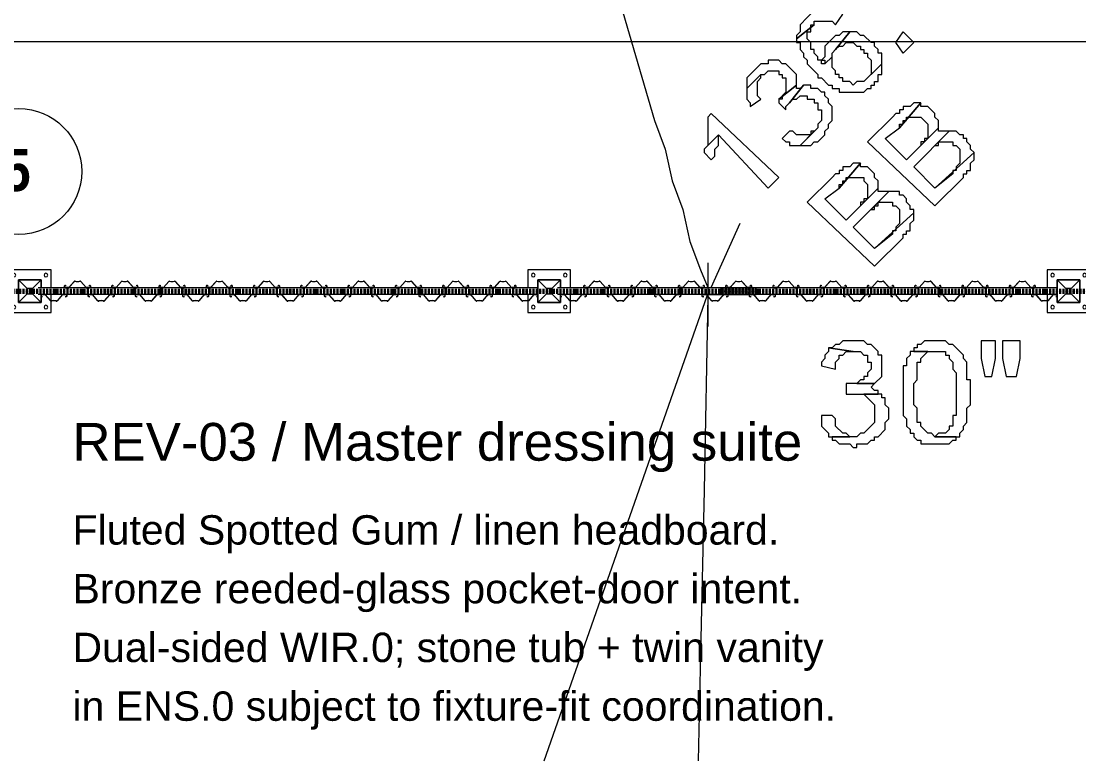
# Model space of a CAD drawing. Header units: millimetres. Extents: x -3370 to 37592, y -25802 to 13127.
# Drawn here: x 21755 to 26798, y -12431 to -8905 of the extents above; entities that cross this region are included whole.
import ezdxf

# ---------------------------------------------------------------- set-up
doc = ezdxf.new("R2010")
doc.units = ezdxf.units.MM
doc.linetypes.add('Boundary', pattern=[16, 10, -3, 0, -3])
for name, color, linetype, lineweight in [('2 Hoop survey', 8, 'Continuous', 9), ('A-ANNO-DIMS', 211, 'Continuous', 9), ('A-ANNO-DIMS-100', 211, 'Continuous', 9), ('A-FLOR-HRAL', 11, 'Continuous', 9), ('C-PROP-LINE', 91, 'Boundary', 70), ('S-GRID-IDEN', 1, 'Continuous', 9), ('默认', 18, 'Continuous', 9)]:
    doc.layers.add(name, color=color, linetype=linetype, lineweight=lineweight)
doc.layers.add('ID_REVISION_MARKUP', color=7, linetype='Continuous', lineweight=25, true_color=0xc83228)
doc.styles.add('Avenir_1', font='', dxfattribs={"width": 0.8, "height": 200})
doc.styles.add('Avenir_B', font='', dxfattribs={"width": 0.9, "height": 200})
doc.styles.add('ID_SANS', font='Arial.ttf')
doc.styles.get('Avenir_1').set_extended_font_data('Avenir')
doc.styles.get('Avenir_B').set_extended_font_data('Avenir', bold=True)
doc.dimstyles.new('OJID-2_0mm_Diagonal_Tick', dxfattribs={"dimscale": 304.8, "dimtxt": 282.499429, "dimasz": 0.656168, "dimexe": 0.492126, "dimexo": 0.0625, "dimgap": 0.164042, "dimtad": 1, "dimdsep": 46, "dimtxsty": 'Avenir_1', "dimblk1": 'OBLIQUE', "dimblk2": 'OBLIQUE', "dimsah": 1, "dimcen": 0.09, "dimdle": 0.492126, "dimazin": 3, "dimtfac": 1, "dimtdec": 4, "dimtix": 1, "dimtmove": 0, "dimatfit": 3, "dimfxl": 0.984252, "dimfxlon": 1, "dimtvp": 1, "dimtolj": 1, "dimarcsym": 2})

# ---------------------------------------------------------------- blocks, each defined once
blk = doc.blocks.new('2 Hoop survey-1260670-Lower Ground Floor')
at = {"layer": '默认', "color": 9}
for p, q in [((73611.3, 319), (73473.7, 13.2)), ((73458.9, 132.8), (73458.9, 13.2)), ((72678.5, -2242), (73457, -25.2)), ((73458.9, -19.6), (73306.5, -19.6)), ((73457.2, -24.5), (73458.9, -19.6)), ((73458.9, -19.6), (73458.8, -26.1)), ((73458.9, -18.6), (73458.9, -26.3)), ((73458.9, -19.6), (73611.3, -19.6)), ((73458.9, -27.4), (73458.9, -172))]:
    blk.add_line(p, q, dxfattribs=at)
at = {"layer": '默认', "color": 9, "flags": 128}
for points in [[(72420.8, 3447.3), (72646.2, 2672.6), (72934, 1741.3), (73204.9, 810.1), (73255.7, 674.6), (73289.6, 522.2), (73340.4, 386.7), (73374.3, 234.4), (73425.1, 98.9), (73458.9, 14.2)], [(73458.8, -27.3), (73442, -950.9), (73425.1, -1729.8), (73413.9, -2242)]]:
    blk.add_lwpolyline(points, dxfattribs=at)
for points in [[(73933, 1301.1), (73899.2, 1267.2), (73899.2, 1233.4), (73882.2, 1216.4), (73882.2, 1199.5), (73966.9, 1267.2), (73966.9, 1284.2), (74051.6, 1284.2), (74068.5, 1267.2), (74102.4, 1318), (74085.4, 1335), (74051.6, 1335), (74034.6, 1351.9), (74000.8, 1351.9), (74000.8, 1335), (73966.9, 1335)], [(73882.2, 1199.5), (73882.2, 1182.6), (73899.2, 1182.6), (73899.2, 1148.7), (73916.1, 1131.8), (73916.1, 1114.8), (73933, 1097.9), (73933, 1081), (73983.8, 1030.2), (73983.8, 1013.2), (74000.8, 1013.2), (74034.6, 979.4), (74051.6, 979.4), (74051.6, 962.4), (74085.4, 962.4), (74085.4, 945.5), (74203.9, 945.5), (74220.9, 962.4), (74237.8, 962.4), (74237.8, 979.4), (74254.7, 979.4), (74254.7, 996.3), (74271.7, 996.3), (74271.7, 1030.2), (74288.6, 1030.2), (74288.6, 1081), (74203.9, 996.3), (74170.1, 996.3), (74153.2, 979.4), (74136.2, 996.3), (74102.4, 996.3), (74102.4, 1013.2), (74085.4, 1013.2), (74085.4, 1030.2), (74068.5, 1030.2), (74068.5, 1047.1), (74051.6, 1064), (74051.6, 1114.8), (74017.7, 1081), (74000.8, 1081), (74000.8, 1097.9), (73983.8, 1097.9), (73983.8, 1114.8), (73966.9, 1131.8), (73966.9, 1148.7), (73950, 1148.7), (73950, 1182.6), (73933, 1199.5), (73933, 1233.4), (73950, 1233.4), (73950, 1267.2), (73966.9, 1267.2)], [(74051.6, 1199.5), (74017.7, 1165.6), (74017.7, 1114.8), (74000.8, 1097.9), (74017.7, 1097.9), (74017.7, 1081), (74051.6, 1114.8), (74051.6, 1131.8), (74068.5, 1148.7), (74136.2, 1233.4), (74102.4, 1233.4), (74085.4, 1216.4), (74068.5, 1216.4)], [(74136.2, 1233.4), (74068.5, 1148.7), (74085.4, 1165.6), (74102.4, 1165.6), (74119.3, 1182.6), (74153.2, 1182.6), (74170.1, 1165.6), (74187, 1165.6), (74187, 1148.7), (74203.9, 1148.7), (74203.9, 1131.8), (74220.9, 1131.8), (74220.9, 1114.8), (74237.8, 1097.9), (74237.8, 1030.2), (74288.6, 1081), (74288.6, 1131.8), (74271.7, 1131.8), (74271.7, 1148.7), (74254.7, 1165.6), (74254.7, 1182.6), (74237.8, 1182.6), (74203.9, 1216.4), (74187, 1216.4), (74170.1, 1233.4)], [(74390.2, 1131.8), (74356.3, 1182.6), (74390.2, 1233.4), (74441, 1182.6)], [(73679, 1047.1), (73645.2, 1013.2), (73645.2, 962.4), (73712.9, 1030.2), (73729.8, 1030.2), (73746.8, 1047.1), (73797.6, 1047.1), (73797.6, 1030.2), (73814.5, 1030.2), (73814.5, 1013.2), (73831.4, 1013.2), (73831.4, 945.5), (73814.5, 928.6), (73814.5, 911.7), (73797.6, 911.7), (73882.2, 979.4), (73882.2, 1030.2), (73831.4, 1081), (73814.5, 1081), (73797.6, 1097.9), (73746.8, 1097.9), (73746.8, 1081), (73712.9, 1081)], [(73645.2, 962.4), (73645.2, 911.7), (73662.1, 894.7), (73662.1, 877.8), (73712.9, 911.7), (73696, 928.6), (73696, 996.3), (73712.9, 1013.2), (73712.9, 1030.2)], [(73797.6, 894.7), (73831.4, 860.9), (73831.4, 877.8), (73848.4, 894.7), (73916.1, 979.4), (73899.2, 962.4), (73882.2, 962.4), (73882.2, 979.4), (73797.6, 911.7)], [(73916.1, 979.4), (73848.4, 894.7), (73865.3, 911.7), (73882.2, 911.7), (73899.2, 928.6), (73933, 928.6), (73933, 911.7), (73966.9, 911.7), (73966.9, 894.7), (73983.8, 894.7), (73983.8, 860.9), (74000.8, 860.9), (74000.8, 810.1), (73983.8, 793.1), (73983.8, 776.2), (73899.2, 691.5), (73950, 691.5), (73966.9, 708.5), (73983.8, 708.5), (74017.7, 742.3), (74017.7, 759.3), (74034.6, 776.2), (74034.6, 793.1), (74051.6, 810.1), (74051.6, 877.8), (74034.6, 894.7), (74034.6, 911.7), (74017.7, 928.6), (74017.7, 945.5), (74000.8, 945.5), (73983.8, 962.4), (73950, 962.4), (73950, 979.4)], [(74339.4, 827), (74220.9, 708.5), (74542.6, 403.7), (74678.1, 539.1), (74678.1, 556.1), (74695, 556.1), (74695, 573), (74711.9, 573), (74711.9, 606.9), (74728.9, 623.8), (74728.9, 657.7), (74542.6, 488.3), (74441, 589.9), (74610.3, 759.3), (74559.5, 759.3), (74559.5, 776.2), (74407.1, 623.8), (74305.5, 725.4), (74373.3, 776.2), (74474.9, 894.7), (74441, 894.7), (74424.1, 877.8), (74390.2, 877.8), (74390.2, 860.9), (74373.3, 860.9), (74373.3, 843.9), (74356.3, 843.9)], [(74474.9, 894.7), (74373.3, 776.2), (74373.3, 793.1), (74390.2, 793.1), (74390.2, 810.1), (74407.1, 810.1), (74407.1, 827), (74474.9, 827), (74508.7, 793.1), (74508.7, 725.4), (74491.8, 725.4), (74491.8, 708.5), (74474.9, 708.5), (74474.9, 691.5), (74559.5, 776.2), (74559.5, 810.1), (74542.6, 827), (74542.6, 843.9), (74508.7, 877.8), (74474.9, 877.8)], [(73475.9, 843.9), (73458.9, 827), (73458.9, 691.5), (73509.7, 742.3), (73746.8, 488.3), (73797.6, 539.1)], [(73848.4, 759.3), (73814.5, 725.4), (73831.4, 708.5), (73848.4, 708.5), (73848.4, 691.5), (73899.2, 691.5), (73966.9, 759.3), (73950, 759.3), (73950, 742.3), (73882.2, 742.3), (73865.3, 759.3)], [(74610.3, 759.3), (74542.6, 691.5), (74559.5, 691.5), (74559.5, 708.5), (74627.3, 708.5), (74627.3, 691.5), (74644.2, 691.5), (74661.1, 674.6), (74661.1, 606.9), (74644.2, 589.9), (74644.2, 573), (74627.3, 573), (74627.3, 556.1), (74542.6, 488.3), (74728.9, 657.7), (74711.9, 674.6), (74711.9, 691.5), (74695, 708.5), (74695, 725.4), (74678.1, 725.4), (74678.1, 742.3), (74661.1, 742.3), (74644.2, 759.3)], [(73458.9, 691.5), (73442, 674.6), (73442, 657.7), (73475.9, 623.8), (73492.8, 640.7), (73492.8, 674.6), (73509.7, 691.5), (73509.7, 742.3)], [(74051.6, 539.1), (73933, 420.6), (74254.7, 115.8), (74390.2, 251.3), (74390.2, 268.2), (74407.1, 268.2), (74407.1, 285.2), (74424.1, 285.2), (74424.1, 319), (74441, 335.9), (74441, 369.8), (74254.7, 200.5), (74153.2, 302.1), (74322.5, 471.4), (74271.7, 471.4), (74271.7, 488.3), (74119.3, 335.9), (74017.7, 437.5), (74085.4, 488.3), (74187, 606.9), (74153.2, 606.9), (74136.2, 589.9), (74102.4, 589.9), (74102.4, 573), (74085.4, 573), (74085.4, 556.1), (74068.5, 556.1)], [(74187, 606.9), (74085.4, 488.3), (74085.4, 505.3), (74102.4, 505.3), (74102.4, 522.2), (74119.3, 522.2), (74119.3, 539.1), (74203.9, 539.1), (74203.9, 522.2), (74220.9, 505.3), (74220.9, 437.5), (74203.9, 437.5), (74203.9, 420.6), (74187, 420.6), (74187, 403.7), (74271.7, 488.3), (74271.7, 522.2), (74254.7, 539.1), (74254.7, 556.1), (74220.9, 589.9), (74187, 589.9)], [(74322.5, 471.4), (74237.8, 386.7), (74254.7, 386.7), (74254.7, 403.7), (74271.7, 403.7), (74271.7, 420.6), (74339.4, 420.6), (74339.4, 403.7), (74356.3, 403.7), (74373.3, 386.7), (74373.3, 319), (74356.3, 302.1), (74356.3, 285.2), (74339.4, 285.2), (74339.4, 268.2), (74254.7, 200.5), (74441, 369.8), (74441, 386.7), (74424.1, 386.7), (74424.1, 403.7), (74407.1, 420.6), (74407.1, 437.5), (74390.2, 454.5), (74373.3, 454.5), (74373.3, 471.4)], [(74153.2, -239.8), (74102.4, -239.8), (74085.4, -256.7), (74068.5, -256.7), (74051.6, -273.6), (74034.6, -273.6), (74153.2, -290.6), (74187, -290.6), (74203.9, -307.5), (74220.9, -307.5), (74220.9, -341.3), (74237.8, -341.3), (74237.8, -375.2), (74220.9, -392.1), (74220.9, -409.1), (74203.9, -409.1), (74203.9, -426), (74187, -426), (74170.1, -442.9), (74254.7, -442.9), (74288.6, -409.1), (74288.6, -307.5), (74271.7, -307.5), (74271.7, -290.6), (74237.8, -256.7), (74220.9, -256.7), (74203.9, -239.8)], [(74542.6, -239.8), (74491.8, -239.8), (74474.9, -256.7), (74457.9, -256.7), (74457.9, -273.6), (74441, -273.6), (74441, -290.6), (74593.4, -290.6), (74593.4, -307.5), (74610.3, -307.5), (74610.3, -324.4), (74627.3, -341.3), (74627.3, -375.2), (74644.2, -392.1), (74644.2, -595.3), (74627.3, -595.3), (74627.3, -646.1), (74610.3, -646.1), (74610.3, -663.1), (74593.4, -680), (74559.5, -680), (74542.6, -696.9), (74661.1, -696.9), (74661.1, -680), (74678.1, -663.1), (74678.1, -646.1), (74695, -629.2), (74695, -561.5), (74711.9, -544.5), (74711.9, -426), (74695, -426), (74695, -341.3), (74678.1, -324.4), (74678.1, -307.5), (74627.3, -256.7), (74610.3, -256.7), (74593.4, -239.8)], [(74830.4, -239.8), (74762.7, -239.8), (74762.7, -324.4), (74779.7, -409.1), (74813.5, -409.1), (74830.4, -324.4)], [(74949, -239.8), (74864.3, -239.8), (74864.3, -324.4), (74881.2, -409.1), (74932, -409.1), (74949, -324.4)], [(74034.6, -273.6), (74034.6, -290.6), (74017.7, -307.5), (74017.7, -324.4), (74000.8, -341.3), (74000.8, -358.3), (74068.5, -375.2), (74068.5, -341.3), (74085.4, -324.4), (74085.4, -307.5), (74102.4, -307.5), (74119.3, -290.6), (74153.2, -290.6)], [(74441, -290.6), (74424.1, -290.6), (74424.1, -307.5), (74407.1, -324.4), (74407.1, -358.3), (74390.2, -358.3), (74390.2, -595.3), (74407.1, -612.3), (74407.1, -646.1), (74424.1, -663.1), (74424.1, -680), (74441, -680), (74441, -696.9), (74457.9, -713.9), (74474.9, -713.9), (74474.9, -730.8), (74610.3, -730.8), (74627.3, -713.9), (74644.2, -713.9), (74644.2, -696.9), (74542.6, -696.9), (74525.7, -680), (74508.7, -680), (74474.9, -646.1), (74474.9, -629.2), (74457.9, -629.2), (74457.9, -561.5), (74441, -544.5), (74441, -442.9), (74457.9, -426), (74457.9, -341.3), (74474.9, -341.3), (74474.9, -324.4), (74508.7, -290.6)], [(74119.3, -442.9), (74119.3, -493.7), (74271.7, -493.7), (74271.7, -476.8), (74254.7, -476.8), (74237.8, -459.9), (74254.7, -442.9)], [(74271.7, -493.7), (74203.9, -493.7), (74254.7, -544.5), (74254.7, -629.2), (74203.9, -680), (74187, -680), (74170.1, -696.9), (74051.6, -696.9), (74051.6, -713.9), (74068.5, -713.9), (74085.4, -730.8), (74136.2, -730.8), (74153.2, -747.7), (74170.1, -747.7), (74170.1, -730.8), (74220.9, -730.8), (74237.8, -713.9), (74254.7, -713.9), (74254.7, -696.9), (74271.7, -696.9), (74305.5, -663.1), (74305.5, -629.2), (74322.5, -612.3), (74322.5, -561.5), (74305.5, -544.5), (74305.5, -510.7), (74288.6, -510.7), (74288.6, -493.7)], [(74051.6, -595.3), (74000.8, -595.3), (74000.8, -646.1), (74034.6, -680), (74034.6, -696.9), (74136.2, -696.9), (74119.3, -680), (74102.4, -680), (74068.5, -646.1), (74068.5, -612.3)]]:
    blk.add_lwpolyline(points, close=True, dxfattribs=at)
blk = doc.blocks.new('栏杆扶手 - Surface-Mounted Center-1798717-Lower Ground Floor')
at = {"layer": 'A-FLOR-HRAL'}
for p, q in [((-15.875, 101.6), (-101.6, 101.6)), ((-101.6, 101.6), (-101.6, -101.6)), ((101.6, 101.6), (15.875, 101.6)), ((101.6, -101.6), (101.6, 101.6)), ((-53.975, 53.975), (53.975, 53.975)), ((-53.975, 53.975), (-12.7, 12.7)), ((-53.975, -53.975), (-53.975, 53.975)), ((53.975, 53.975), (-53.975, 53.975)), ((-53.975, 53.975), (-53.975, -53.975)), ((12.7, 12.7), (53.975, 53.975)), ((53.975, 53.975), (53.975, -53.975)), ((53.975, -53.975), (53.975, 53.975)), ((12.7, 12.7), (-12.7, 12.7)), ((-12.7, 12.7), (-12.7, -12.7)), ((12.7, -12.7), (12.7, 12.7)), ((-53.975, -53.975), (-12.7, -12.7)), ((-12.7, -12.7), (12.7, -12.7)), ((53.975, -53.975), (12.7, -12.7)), ((-15.875, -53.975), (-53.975, -53.975)), ((-53.975, -53.975), (-15.875, -53.975)), ((53.975, -53.975), (15.875, -53.975)), ((15.875, -53.975), (53.975, -53.975)), ((-101.6, -101.6), (-15.875, -101.6)), ((15.875, -101.6), (101.6, -101.6))]:
    blk.add_line(p, q, dxfattribs=at)
for centre, start, end in [((-76.2, 76.2), 0, 180), ((-76.2, 76.2), 180, 0), ((76.2, 76.2), 0, 180), ((76.2, 76.2), 180, 0), ((-76.2, -76.2), 0, 180), ((-76.2, -76.2), 180, 0), ((76.2, -76.2), 0, 180), ((76.2, -76.2), 180, 0)]:
    blk.add_arc(centre, 8.731, start, end, dxfattribs=at)
blk = doc.blocks.new('栏杆扶手 - Right Side-1798712-Lower Ground Floor')
at = {"layer": 'A-FLOR-HRAL'}
for p, q in [((6.2, 53.8), (6.8, 54.4)), ((15.1, 57.8), (15.1, 43.2)), ((15.9, 43.2), (15.9, 57.8)), ((14.3, 41.4), (-14.4, 15.7)), ((-13.9, 15.1), (14.8, 40.8)), ((-14.4, -15.7), (14.3, -41.4)), ((14.8, -40.8), (-13.9, -15.1)), ((15.1, -43.2), (15.1, -57.8)), ((15.9, -57.8), (15.9, -43.2)), ((6.8, -54.4), (6.2, -53.8))]:
    blk.add_line(p, q, dxfattribs=at)
for centre, radius, start, end in [((10.2, 57.8), 5.65, 154.8659, 225.2595), ((10.2, 57.8), 4.86, 154.8951, 225.3019), ((10.2, 57.8), 4.86, 0, 28.1627), ((10.2, 57.8), 5.65, 360, 14.0787), ((-11.9, 12.6), 3.97, 129.2157, 193.4871), ((-64.6, 0), 50.2, 346.5129, 13.4871), ((-11.9, 12.6), 3.17, 129.2157, 193.4871), ((-64.6, 0), 51, 346.5129, 13.4871), ((12.7, 43.2), 2.38, 311.8471, 0), ((12.7, 43.2), 3.17, 311.8458, 0), ((-11.9, -12.6), 3.97, 166.5129, 230.7843), ((-11.9, -12.6), 3.18, 166.5129, 230.7843), ((12.7, -43.2), 2.38, 0, 48.1529), ((12.7, -43.2), 3.17, 0, 48.1542), ((10.2, -57.8), 5.65, 134.7405, 360), ((10.2, -57.8), 4.86, 134.6981, 0)]:
    blk.add_arc(centre, radius, start, end, dxfattribs=at)
blk = doc.blocks.new('栏杆扶手 - Left Side-1798714-Lower Ground Floor')
at = {"layer": 'A-FLOR-HRAL'}
for p, q in [((-15.9, 57.8), (-15.9, 43.2)), ((-15.1, 43.2), (-15.1, 57.8)), ((-6.8, 54.4), (-6.2, 53.8)), ((-14.8, 40.8), (13.9, 15.1)), ((14.4, 15.7), (-14.3, 41.4)), ((-15.9, -43.2), (-15.9, -57.8)), ((-15.1, -57.8), (-15.1, -43.2)), ((13.9, -15.1), (-14.8, -40.8)), ((-14.3, -41.4), (14.4, -15.7)), ((-6.2, -53.8), (-6.8, -54.4))]:
    blk.add_line(p, q, dxfattribs=at)
for centre, radius, start, end in [((-10.2, 57.8), 5.65, 314.7405, 180), ((-10.2, 57.8), 4.86, 314.6981, 180), ((-12.7, 43.2), 3.17, 180, 228.1542), ((-12.7, 43.2), 2.38, 180, 228.1529), ((64.6, 0), 51, 166.5129, 193.4871), ((11.9, 12.6), 3.18, 346.5129, 50.7843), ((11.9, 12.6), 3.97, 346.5129, 50.7843), ((64.6, 0), 50.2, 166.5129, 193.4871), ((-12.7, -43.2), 3.17, 131.8458, 180), ((-12.7, -43.2), 2.38, 131.8471, 180), ((11.9, -12.6), 3.17, 309.2157, 13.4871), ((11.9, -12.6), 3.97, 309.2157, 13.4871), ((-10.2, -57.8), 5.65, 180, 45.2595), ((-10.2, -57.8), 4.86, 180, 45.3019)]:
    blk.add_arc(centre, radius, start, end, dxfattribs=at)
blk = doc.blocks.new('栏杆扶手 - Right Side-V1-Lower Ground Floor')
at = {"layer": 'A-FLOR-HRAL'}
for p, q in [((6.2, 53.8), (6.8, 54.4)), ((15.1, 57.8), (15.1, 43.2)), ((15.9, 43.2), (15.9, 57.8)), ((14.3, 41.4), (-14.4, 15.7)), ((-13.9, 15.1), (14.8, 40.8)), ((-14.4, -15.7), (14.3, -41.4)), ((14.8, -40.8), (-13.9, -15.1)), ((15.1, -43.2), (15.1, -57.8)), ((15.9, -57.8), (15.9, -43.2)), ((6.8, -54.4), (6.2, -53.8))]:
    blk.add_line(p, q, dxfattribs=at)
for centre, radius, start, end in [((10.2, 57.8), 5.65, 360, 225.2595), ((10.2, 57.8), 4.86, 0, 225.3019), ((-11.9, 12.6), 3.97, 129.2157, 193.4871), ((-64.6, 0), 50.2, 346.5129, 13.4871), ((-11.9, 12.6), 3.17, 129.2157, 193.4871), ((-64.6, 0), 51, 346.5129, 13.4871), ((12.7, 43.2), 2.38, 311.8471, 0), ((12.7, 43.2), 3.17, 311.8458, 0), ((-11.9, -12.6), 3.97, 166.5129, 230.7843), ((-11.9, -12.6), 3.18, 166.5129, 230.7843), ((12.7, -43.2), 2.38, 0, 48.1529), ((12.7, -43.2), 3.17, 0, 48.1542), ((10.2, -57.8), 5.65, 134.7405, 360), ((10.2, -57.8), 4.86, 134.6981, 0)]:
    blk.add_arc(centre, radius, start, end, dxfattribs=at)
blk = doc.blocks.new('栏杆扶手 - Right Side-V2-Lower Ground Floor')
at = {"layer": 'A-FLOR-HRAL'}
for p, q in [((6.2, 53.8), (6.8, 54.4)), ((15.1, 57.8), (15.1, 43.2)), ((15.9, 43.2), (15.9, 57.8)), ((14.3, 41.4), (-14.4, 15.7)), ((-13.9, 15.1), (14.8, 40.8)), ((-14.4, -15.7), (14.3, -41.4)), ((14.8, -40.8), (-13.9, -15.1)), ((15.1, -43.2), (15.1, -57.8)), ((15.9, -57.8), (15.9, -43.2)), ((6.8, -54.4), (6.2, -53.8))]:
    blk.add_line(p, q, dxfattribs=at)
for centre, radius, start, end in [((10.2, 57.8), 5.65, 360, 225.2595), ((10.2, 57.8), 4.86, 0, 225.3019), ((-11.9, 12.6), 3.97, 129.2157, 193.4871), ((-64.6, 0), 50.2, 346.5129, 13.4871), ((-11.9, 12.6), 3.17, 129.2157, 193.4871), ((-64.6, 0), 51, 346.5129, 13.4871), ((12.7, 43.2), 2.38, 311.8471, 0), ((12.7, 43.2), 3.17, 311.8458, 0), ((-11.9, -12.6), 3.97, 166.5129, 230.7843), ((-11.9, -12.6), 3.18, 166.5129, 230.7843), ((12.7, -43.2), 2.38, 0, 48.1529), ((12.7, -43.2), 3.17, 0, 48.1542), ((10.2, -57.8), 5.65, 134.7405, 205.1341), ((10.2, -57.8), 4.86, 134.6981, 205.1049), ((10.2, -57.8), 4.86, 331.8373, 0), ((10.2, -57.8), 5.65, 345.9213, 360)]:
    blk.add_arc(centre, radius, start, end, dxfattribs=at)
blk = doc.blocks.new('栏杆扶手 - Right Side-V10-Lower Ground Floor')
at = {"layer": 'A-FLOR-HRAL', "lineweight": 18}
for p, q in [((6.2, 53.8), (6.8, 54.4)), ((15.1, 57.8), (15.1, 43.2)), ((15.9, 43.2), (15.9, 57.8)), ((14.3, 41.4), (-14.4, 15.7)), ((-13.9, 15.1), (14.8, 40.8)), ((-14.4, -15.7), (14.3, -41.4)), ((14.8, -40.8), (-13.9, -15.1)), ((15.1, -43.2), (15.1, -57.8)), ((15.9, -57.8), (15.9, -43.2)), ((6.8, -54.4), (6.2, -53.8))]:
    blk.add_line(p, q, dxfattribs=at)
for centre, radius, start, end in [((10.2, 57.8), 5.65, 360, 225.2595), ((10.2, 57.8), 4.86, 0, 225.3019), ((-11.9, 12.6), 3.97, 129.2157, 193.4871), ((-64.6, 0), 50.2, 346.5129, 13.4871), ((-11.9, 12.6), 3.17, 129.2157, 193.4871), ((-64.6, 0), 51, 346.5129, 13.4871), ((12.7, 43.2), 2.38, 311.8471, 0), ((12.7, 43.2), 3.17, 311.8458, 0), ((-11.9, -12.6), 3.97, 166.5129, 230.7843), ((-11.9, -12.6), 3.18, 166.5129, 230.7843), ((12.7, -43.2), 2.38, 0, 48.1529), ((12.7, -43.2), 3.17, 0, 48.1542), ((10.2, -57.8), 5.65, 134.7405, 360), ((10.2, -57.8), 4.86, 134.6981, 0)]:
    blk.add_arc(centre, radius, start, end, dxfattribs=at)
blk = doc.blocks.new('栏杆扶手 - Left Side-V11-Lower Ground Floor')
at = {"layer": 'A-FLOR-HRAL', "lineweight": 18}
for p, q in [((-15.9, 57.8), (-15.9, 43.2)), ((-15.1, 43.2), (-15.1, 57.8)), ((-6.8, 54.4), (-6.2, 53.8)), ((-14.8, 40.8), (13.9, 15.1)), ((14.4, 15.7), (-14.3, 41.4)), ((-15.9, -43.2), (-15.9, -57.8)), ((-15.1, -57.8), (-15.1, -43.2)), ((13.9, -15.1), (-14.8, -40.8)), ((-14.3, -41.4), (14.4, -15.7)), ((-6.2, -53.8), (-6.8, -54.4))]:
    blk.add_line(p, q, dxfattribs=at)
for centre, radius, start, end in [((-10.2, 57.8), 5.65, 314.7405, 180), ((-10.2, 57.8), 4.86, 314.6981, 180), ((-12.7, 43.2), 3.17, 180, 228.1542), ((-12.7, 43.2), 2.38, 180, 228.1529), ((64.6, 0), 51, 166.5129, 193.4871), ((11.9, 12.6), 3.18, 346.5129, 50.7843), ((11.9, 12.6), 3.97, 346.5129, 50.7843), ((64.6, 0), 50.2, 166.5129, 193.4871), ((-12.7, -43.2), 3.17, 131.8458, 180), ((-12.7, -43.2), 2.38, 131.8471, 180), ((11.9, -12.6), 3.17, 309.2157, 13.4871), ((11.9, -12.6), 3.97, 309.2157, 13.4871), ((-10.2, -57.8), 5.65, 180, 45.2595), ((-10.2, -57.8), 4.86, 180, 45.3019)]:
    blk.add_arc(centre, radius, start, end, dxfattribs=at)
blk = doc.blocks.new('栏杆扶手 - Right Side-V12-Lower Ground Floor')
at = {"layer": 'A-FLOR-HRAL', "lineweight": 18}
for p, q in [((6.2, 53.8), (6.8, 54.4)), ((15.1, 57.8), (15.1, 43.2)), ((15.9, 43.2), (15.9, 57.8)), ((14.3, 41.4), (-14.4, 15.7)), ((-13.9, 15.1), (14.8, 40.8)), ((-14.4, -15.7), (14.3, -41.4)), ((14.8, -40.8), (-13.9, -15.1)), ((15.1, -43.2), (15.1, -57.8)), ((15.9, -57.8), (15.9, -43.2)), ((6.8, -54.4), (6.2, -53.8))]:
    blk.add_line(p, q, dxfattribs=at)
for centre, radius, start, end in [((10.2, 57.8), 5.65, 360, 225.2595), ((10.2, 57.8), 4.86, 0, 225.3019), ((-11.9, 12.6), 3.97, 129.2157, 193.4871), ((-64.6, 0), 50.2, 346.5129, 13.4871), ((-11.9, 12.6), 3.17, 129.2157, 193.4871), ((-64.6, 0), 51, 346.5129, 13.4871), ((12.7, 43.2), 2.38, 311.8471, 0), ((12.7, 43.2), 3.17, 311.8458, 0), ((-11.9, -12.6), 3.97, 166.5129, 230.7843), ((-11.9, -12.6), 3.18, 166.5129, 230.7843), ((12.7, -43.2), 2.38, 0, 48.1529), ((12.7, -43.2), 3.17, 0, 48.1542), ((10.2, -57.8), 5.65, 134.7405, 206.1475), ((10.2, -57.8), 4.86, 134.6981, 209.7987), ((10.2, -57.8), 4.86, 320.3814, 0), ((10.2, -57.8), 5.65, 325.95, 360)]:
    blk.add_arc(centre, radius, start, end, dxfattribs=at)
blk = doc.blocks.new('栏杆扶手 - Surface-Mounted Center-V13-Lower Ground Floor')
at = {"layer": 'A-FLOR-HRAL'}
for p, q in [((-15.875, 101.6), (-101.6, 101.6)), ((-101.6, 101.6), (-101.6, -101.6)), ((101.6, 101.6), (15.875, 101.6)), ((101.6, -101.6), (101.6, 101.6)), ((-53.975, 53.975), (53.975, 53.975)), ((-53.975, 53.975), (-12.7, 12.7)), ((-53.975, -53.975), (-53.975, 53.975)), ((53.975, 53.975), (-53.975, 53.975)), ((-53.975, 53.975), (-53.975, -53.975)), ((12.7, 12.7), (53.975, 53.975)), ((53.975, 53.975), (53.975, -53.975)), ((53.975, -53.975), (53.975, 53.975)), ((12.7, 12.7), (-12.7, 12.7)), ((-12.7, 12.7), (-12.7, -12.7)), ((12.7, -12.7), (12.7, 12.7)), ((-53.975, -53.975), (-12.7, -12.7)), ((-12.7, -12.7), (12.7, -12.7)), ((53.975, -53.975), (12.7, -12.7)), ((53.975, -53.975), (-53.975, -53.975)), ((-53.975, -53.975), (53.975, -53.975)), ((-101.6, -101.6), (-15.875, -101.6)), ((15.875, -101.6), (101.6, -101.6))]:
    blk.add_line(p, q, dxfattribs=at)
for centre, start, end in [((-76.2, 76.2), 0, 180), ((-76.2, 76.2), 180, 0), ((76.2, 76.2), 0, 180), ((76.2, 76.2), 180, 0), ((-76.2, -76.2), 0, 180), ((-76.2, -76.2), 180, 0), ((76.2, -76.2), 0, 180), ((76.2, -76.2), 180, 0)]:
    blk.add_arc(centre, 8.731, start, end, dxfattribs=at)
blk = doc.blocks.new('栏杆扶手 - 栏杆扶手-2236474-Lower Ground Floor')
at = {"layer": 'A-FLOR-HRAL'}
for p, q in [((24219.4, -10175.8), (21836.9, -10175.8)), ((24755.2, -10175.8), (24313.2, -10175.8)), ((24755.2, -10207.5), (24755.2, -10175.8)), ((25031.2, -10175.8), (24755.2, -10175.8)), ((25031.2, -10207.5), (25031.2, -10175.8)), ((25091.7, -10175.8), (25031.2, -10175.8)), ((25120.6, -10186.4), (25095.7, -10186.4)), ((25112.7, -10196.8), (25112.7, -10186.4)), ((25120.6, -10186.4), (25120.6, -10176.6)), ((25223.3, -10186.4), (25120.6, -10186.4)), ((25214.8, -10196.8), (25214.8, -10186.4)), ((25223.3, -10186.4), (25223.3, -10176.6)), ((25257.2, -10186.4), (25223.3, -10186.4)), ((26695.7, -10175.8), (25260.7, -10175.8)), ((24219.4, -10207.5), (21836.9, -10207.5)), ((24755.2, -10207.5), (24313.2, -10207.5)), ((25031.2, -10207.5), (24755.2, -10207.5)), ((25091.7, -10207.5), (25031.2, -10207.5)), ((25120.6, -10196.8), (25095.7, -10196.8)), ((25120.6, -10206.7), (25120.6, -10196.8)), ((25223.3, -10196.8), (25120.6, -10196.8)), ((25223.3, -10206.7), (25223.3, -10196.8)), ((25257.2, -10196.8), (25223.3, -10196.8)), ((26695.7, -10207.5), (25260.7, -10207.5))]:
    blk.add_line(p, q, dxfattribs=at)
at = {"layer": 'A-FLOR-HRAL', "lineweight": 18}
for p, q in [((25113.6, -10175.8), (25091.7, -10175.8)), ((25091.7, -10175.8), (25091.7, -10207.5)), ((25095.7, -10176.6), (25113.6, -10176.6)), ((25095.7, -10206.7), (25095.7, -10176.6)), ((25221.4, -10175.8), (25113.6, -10175.8)), ((25113.6, -10176.6), (25221.4, -10176.6)), ((25260.7, -10175.8), (25221.4, -10175.8)), ((25221.4, -10176.6), (25257.2, -10176.6)), ((25257.2, -10176.6), (25257.2, -10186.4)), ((25257.2, -10186.4), (25260.7, -10186.4)), ((25260.7, -10186.4), (25260.7, -10175.8)), ((25091.7, -10207.5), (25113.6, -10207.5)), ((25113.6, -10206.7), (25095.7, -10206.7)), ((25221.4, -10206.7), (25113.6, -10206.7)), ((25113.6, -10207.5), (25221.4, -10207.5)), ((25257.2, -10206.7), (25221.4, -10206.7)), ((25221.4, -10207.5), (25260.7, -10207.5)), ((25260.7, -10196.8), (25257.2, -10196.8)), ((25257.2, -10196.8), (25257.2, -10206.7)), ((25260.7, -10207.5), (25260.7, -10196.8))]:
    blk.add_line(p, q, dxfattribs=at)
at = {"rotation": 89.99999999999982}
for name, p in [('栏杆扶手 - Surface-Mounted Center-1798717-Lower Ground Floor', (21797, -10191.6)), ('栏杆扶手 - Surface-Mounted Center-1798717-Lower Ground Floor', (24273.3, -10191.6)), ('栏杆扶手 - Surface-Mounted Center-V13-Lower Ground Floor', (26749.6, -10191.6)), ('栏杆扶手 - Left Side-1798714-Lower Ground Floor', (22024, -10159.8)), ('栏杆扶手 - Left Side-1798714-Lower Ground Floor', (22249.4, -10159.8)), ('栏杆扶手 - Left Side-1798714-Lower Ground Floor', (22474.8, -10159.8)), ('栏杆扶手 - Left Side-1798714-Lower Ground Floor', (22700.2, -10159.8)), ('栏杆扶手 - Left Side-1798714-Lower Ground Floor', (22925.6, -10159.8)), ('栏杆扶手 - Left Side-1798714-Lower Ground Floor', (23151, -10159.8)), ('栏杆扶手 - Left Side-1798714-Lower Ground Floor', (23376.4, -10159.8)), ('栏杆扶手 - Left Side-1798714-Lower Ground Floor', (23601.8, -10159.8)), ('栏杆扶手 - Left Side-1798714-Lower Ground Floor', (23827.2, -10159.8)), ('栏杆扶手 - Left Side-1798714-Lower Ground Floor', (24052.6, -10159.8)), ('栏杆扶手 - Left Side-1798714-Lower Ground Floor', (24500.3, -10159.8)), ('栏杆扶手 - Left Side-1798714-Lower Ground Floor', (24725.7, -10159.8)), ('栏杆扶手 - Left Side-1798714-Lower Ground Floor', (24951.1, -10159.8)), ('栏杆扶手 - Left Side-1798714-Lower Ground Floor', (25176.5, -10159.8)), ('栏杆扶手 - Left Side-V11-Lower Ground Floor', (25401.9, -10159.8)), ('栏杆扶手 - Left Side-V11-Lower Ground Floor', (25627.3, -10159.8)), ('栏杆扶手 - Left Side-V11-Lower Ground Floor', (25852.7, -10159.8)), ('栏杆扶手 - Left Side-V11-Lower Ground Floor', (26078.1, -10159.8)), ('栏杆扶手 - Left Side-V11-Lower Ground Floor', (26303.5, -10159.8)), ('栏杆扶手 - Left Side-V11-Lower Ground Floor', (26528.9, -10159.8)), ('栏杆扶手 - Right Side-1798712-Lower Ground Floor', (21911.3, -10223.4)), ('栏杆扶手 - Right Side-V1-Lower Ground Floor', (22136.7, -10223.4)), ('栏杆扶手 - Right Side-V1-Lower Ground Floor', (22362.1, -10223.4)), ('栏杆扶手 - Right Side-V1-Lower Ground Floor', (22587.5, -10223.4)), ('栏杆扶手 - Right Side-V1-Lower Ground Floor', (22812.9, -10223.4)), ('栏杆扶手 - Right Side-V1-Lower Ground Floor', (23038.3, -10223.4)), ('栏杆扶手 - Right Side-V1-Lower Ground Floor', (23263.7, -10223.4)), ('栏杆扶手 - Right Side-V1-Lower Ground Floor', (23489.1, -10223.4)), ('栏杆扶手 - Right Side-V1-Lower Ground Floor', (23714.5, -10223.4)), ('栏杆扶手 - Right Side-V1-Lower Ground Floor', (23939.9, -10223.4)), ('栏杆扶手 - Right Side-V2-Lower Ground Floor', (24159, -10223.4)), ('栏杆扶手 - Right Side-1798712-Lower Ground Floor', (24387.6, -10223.4)), ('栏杆扶手 - Right Side-V1-Lower Ground Floor', (24613, -10223.4)), ('栏杆扶手 - Right Side-V1-Lower Ground Floor', (24838.4, -10223.4)), ('栏杆扶手 - Right Side-V1-Lower Ground Floor', (25063.8, -10223.4)), ('栏杆扶手 - Right Side-V10-Lower Ground Floor', (25289.2, -10223.4)), ('栏杆扶手 - Right Side-V10-Lower Ground Floor', (25514.6, -10223.4)), ('栏杆扶手 - Right Side-V10-Lower Ground Floor', (25740, -10223.4)), ('栏杆扶手 - Right Side-V10-Lower Ground Floor', (25965.4, -10223.4)), ('栏杆扶手 - Right Side-V10-Lower Ground Floor', (26190.8, -10223.4)), ('栏杆扶手 - Right Side-V10-Lower Ground Floor', (26416.2, -10223.4)), ('栏杆扶手 - Right Side-V12-Lower Ground Floor', (26635.3, -10223.4))]:
    blk.add_blockref(name, p, dxfattribs=at)
blk = doc.blocks.new('Family - ___-1140397-Lower Ground Floor')
at = {"layer": 'C-PROP-LINE'}
blk.add_line((-3370.2, -10191.6), (37591.9, -10191.6), dxfattribs=at)
blk = doc.blocks.new('DIMBLOCK48-Lower Ground Floor')
at = {"layer": 'A-ANNO-DIMS-100'}
for p, q in [((8584, -8702.1), (8584, -9152.1)), ((8584, -9002.1), (8584, -8702.1)), ((32084, -8702.1), (32084, -9152.1)), ((32084, -9002.1), (32084, -8702.1)), ((8434, -9002.1), (32084, -9002.1))]:
    blk.add_line(p, q, dxfattribs=at)
at = {"layer": 'A-ANNO-DIMS-100', "lineweight": 25}
for p, q in [((8584, -9002.1), (8684, -8902.1)), ((32084, -9002.1), (32184, -8902.1)), ((8584, -9002.1), (8484, -9102.1)), ((32084, -9002.1), (31984, -9102.1))]:
    blk.add_line(p, q, dxfattribs=at)
at = {"layer": 'A-ANNO-DIMS-100', "color": 0, "insert": (20013.9, -8657.9), "char_height": 200, "width": 768.398, "attachment_point": 1, "line_spacing_factor": 1.129998, "style": 'Avenir_1'}
blk.add_mtext('23500', dxfattribs=at)
blk = doc.blocks.new('_Oblique')
at = {"color": 0, "linetype": 'ByBlock', "lineweight": -2}
blk.add_line((-0.5, -0.5), (0.5, 0.5), dxfattribs=at)
blk = doc.blocks.new('轴网 - Annotation - Grid Head _Circle 6mm_-283740-Lower Ground Floor')
at = {"layer": 'S-GRID-IDEN'}
blk.add_circle((0, 0), 3, dxfattribs=at)

msp = doc.modelspace()

# ---------------------------------------------------------------- block references
at = {"layer": '2 Hoop survey', "color": 9}
msp.add_blockref('2 Hoop survey-1260670-Lower Ground Floor', (-48430.024, -10188.937), dxfattribs=at)
at = {"layer": 'A-FLOR-HRAL'}
msp.add_blockref('栏杆扶手 - 栏杆扶手-2236474-Lower Ground Floor', (0, 0), dxfattribs=at)
at = {"layer": 'C-PROP-LINE'}
msp.add_blockref('Family - ___-1140397-Lower Ground Floor', (0, 0), dxfattribs=at)
at = {"layer": 'S-GRID-IDEN', "xscale": 99.99999999999993, "yscale": 99.99999999999993, "zscale": 99.99999999999993, "rotation": 180}
msp.add_blockref('轴网 - Annotation - Grid Head _Circle 6mm_-283740-Lower Ground Floor', (21744.04, -9621.465), dxfattribs=at)

# ---------------------------------------------------------------- texts
at = {"layer": 'ID_REVISION_MARKUP', "style": 'ID_SANS'}
for s, height, p in [('REV-03 / Master dressing suite', 180, (22000, -11000)), ('Fluted Spotted Gum / linen headboard.', 140, (22000, -11400)), ('Bronze reeded-glass pocket-door intent.', 140, (22000, -11680)), ('Dual-sided WIR.0; stone tub + twin vanity', 140, (22000, -11960)), ('in ENS.0 subject to fixture-fit coordination.', 140, (22000, -12240))]:
    msp.add_text(s, height=height, dxfattribs=at).set_placement(p)
at = {"layer": 'S-GRID-IDEN', "insert": (21666.762, -9514.812), "char_height": 200, "width": 180.37969, "attachment_point": 1, "style": 'Avenir_B'}
msp.add_mtext('\\fAvenir|b1|i0|c134|p34|;\\W.9;5', dxfattribs=at)

# ---------------------------------------------------------------- dimensions: what is measured, and where the dimension line sits
at = {"layer": 'A-ANNO-DIMS'}
dim = msp.add_linear_dim(base=(32084.04, -9002.062), p1=(8584.04, -8702.062), p2=(32084.04, -8702.062), dimstyle='OJID-2_0mm_Diagonal_Tick', override={"dimfxl": 23500}, dxfattribs=at)
dim.commit()
dim.dimension.update_dxf_attribs({"geometry": 'DIMBLOCK48-Lower Ground Floor', "text_midpoint": (20334.04, -8848.672)})

doc.saveas('drawing.dxf')
